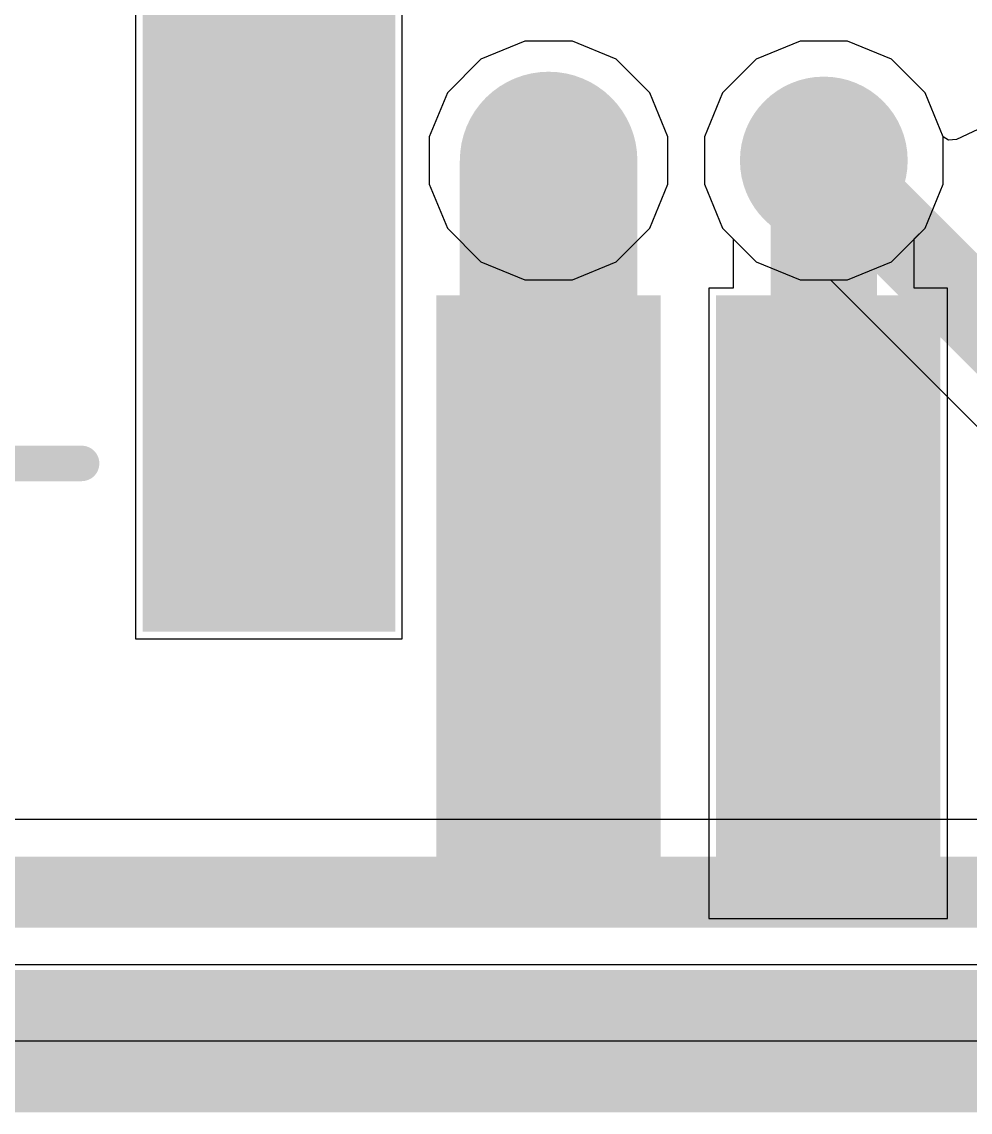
# Model space of a CAD drawing. Header units: inches. Extents: x -4.4 to 45.3, y -0.3 to 53.7.
# Drawn here: x 12.761 to 16.153, y -0.254 to 3.646 of the extents above; entities that cross this region are included whole.
import ezdxf

# ---------------------------------------------------------------- set-up
doc = ezdxf.new("R2010")
doc.units = ezdxf.units.IN
for name, color, linetype in [('Board Outline', 76, 'Continuous'), ('Bottom Layer', 5, 'Continuous'), ('Signal_1', 16, 'Continuous'), ('Signal_2', 76, 'Continuous'), ('Top Layer', 1, 'Continuous'), ('Top Overlay', 2, 'Continuous'), ('Top Paste', 8, 'Continuous'), ('Top Solder', 216, 'Continuous'), ('Via Holes', 16, 'Continuous')]:
    doc.layers.add(name, color=color, linetype=linetype)

# ---------------------------------------------------------------- blocks, each defined once
blk = doc.blocks.new('SFW5R_1STE1LF_26')
at = {"layer": 'Top Layer'}
for points in [[(0.7, 2.05), (1.3, 2.05), (1.3, 0.05), (0.7, 0.05)], [(1.7, 2.05), (2.3, 2.05), (2.3, 0.05), (1.7, 0.05)], [(2.65, 1.05), (3.35, 1.05), (3.35, -3.15), (2.65, -3.15)]]:
    blk.add_hatch(color=1, dxfattribs=at).paths.add_polyline_path(points)
at = {"layer": 'Top Paste'}
for points in [[(0.7, 2.05), (1.3, 2.05), (1.3, 0.05), (0.7, 0.05)], [(1.7, 2.05), (2.3, 2.05), (2.3, 0.05), (1.7, 0.05)], [(2.65, 1.05), (3.35, 1.05), (3.35, -3.15), (2.65, -3.15)]]:
    blk.add_hatch(color=8, dxfattribs=at).paths.add_polyline_path(points)
at = {"layer": 'Top Solder'}
for points in [[(0.5984, 2.1516), (1.4016, 2.1516), (1.4016, -0.0516), (0.5984, -0.0516)], [(1.5984, 2.1516), (2.4016, 2.1516), (2.4016, -0.0516), (1.5984, -0.0516)], [(2.5484, 1.1516), (3.4516, 1.1516), (3.4516, -3.2516), (2.5484, -3.2516)]]:
    blk.add_hatch(color=216, dxfattribs=at).paths.add_polyline_path(points)
at = {"layer": 'Top Overlay'}
blk.add_lwpolyline([(4.8, 0.55, 0.127, 0.127, 0), (3.67, 0.55, 0.127, 0.127, 0)], format="xyseb", dxfattribs=at)
blk.add_lwpolyline([(3.6383, 0.55, 0.0635, 0.0635, 1), (3.7018, 0.55, 0.0635, 0.0635, 1)], format="xyseb", close=True, dxfattribs=at)

msp = doc.modelspace()

# ---------------------------------------------------------------- hatches: boundary and pattern name
at = {"layer": 'Bottom Layer'}
h = msp.add_hatch(color=5, dxfattribs=at)
edge = h.paths.add_edge_path()
edge.add_arc((14.6448, 3.1496), 0.3, 0, 360)
h = msp.add_hatch(color=5, dxfattribs=at)
edge = h.paths.add_edge_path()
edge.add_arc((15.6291, 3.1496), 0.3, 0, 360)
at = {"layer": 'Signal_1'}
h = msp.add_hatch(color=16, dxfattribs=at)
edge = h.paths.add_edge_path()
edge.add_arc((14.6448, 3.1496), 0.3, 0, 360)
h = msp.add_hatch(color=16, dxfattribs=at)
edge = h.paths.add_edge_path()
edge.add_arc((15.6291, 3.1496), 0.3, 0, 360)
at = {"layer": 'Signal_2'}
h = msp.add_hatch(color=76, dxfattribs=at)
edge = h.paths.add_edge_path()
edge.add_arc((14.6448, 3.1496), 0.3, 0, 360)
h = msp.add_hatch(color=76, dxfattribs=at)
edge = h.paths.add_edge_path()
edge.add_arc((15.6291, 3.1496), 0.3, 0, 360)
at = {"layer": 'Top Layer'}
h = msp.add_hatch(color=1, dxfattribs=at)
edge = h.paths.add_edge_path()
edge.add_arc((14.6448, 3.1496), 0.3, 0, 360)
h = msp.add_hatch(color=1, dxfattribs=at)
edge = h.paths.add_edge_path()
edge.add_arc((15.6291, 3.1496), 0.3, 0, 360)
at = {"layer": 'Via Holes'}
h = msp.add_hatch(color=7, dxfattribs=at)
edge = h.paths.add_edge_path()
edge.add_arc((14.6448, 3.1496), 0.15, 0, 360)
h = msp.add_hatch(color=7, dxfattribs=at)
edge = h.paths.add_edge_path()
edge.add_arc((15.6291, 3.1496), 0.15, 0, 360)

# ---------------------------------------------------------------- linework, layer by layer
at = {"layer": 'Board Outline'}
msp.add_lwpolyline([(0, 0, 0.508, 0.508, 0), (45.0088, 0, 0.508, 0.508, 0)], format="xyseb", dxfattribs=at)
at = {"layer": 'Bottom Layer'}
for p, q in [((15.5441, 3.5766), (15.3872, 3.5116)), ((15.714, 3.5766), (15.5441, 3.5766)), ((15.8709, 3.5116), (15.714, 3.5766)), ((15.3872, 3.5116), (15.2671, 3.3915)), ((15.9911, 3.3915), (15.8709, 3.5116)), ((15.2671, 3.3915), (15.2021, 3.2345)), ((16.0561, 3.2345), (15.9911, 3.3915)), ((16.2201, 3.2793), (16.1037, 3.2253)), ((15.2021, 3.2345), (15.2021, 3.0647)), ((16.0746, 3.2225), (16.0561, 3.2345)), ((16.1037, 3.2253), (16.0746, 3.2225)), ((15.2021, 3.0647), (15.2671, 2.9077)), ((15.2671, 2.9077), (15.3872, 2.7876)), ((15.3872, 2.7876), (15.5441, 2.7226)), ((15.5441, 2.7226), (15.6532, 2.7226)), ((15.6532, 2.7226), (16.3928, 1.983)), ((45.0088, 0), (0, 0))]:
    msp.add_line(p, q, dxfattribs=at)
msp.add_lwpolyline([(15.6291, 3.1496, 0.3048, 0.3048, 0), (16.5943, 2.1844, 0.3048, 0.3048, 0)], format="xyseb", dxfattribs=at)
msp.add_lwpolyline([(15.5529, 3.1496, 0.1524, 0.1524, 1), (15.7053, 3.1496, 0.1524, 0.1524, 1)], format="xyseb", close=True, dxfattribs=at)
at = {"layer": 'Signal_1'}
for p, q in [((14.5599, 3.5766), (14.4029, 3.5116)), ((14.7297, 3.5766), (14.5599, 3.5766)), ((14.8867, 3.5116), (14.7297, 3.5766)), ((15.5441, 3.5766), (15.3872, 3.5116)), ((15.714, 3.5766), (15.5441, 3.5766)), ((15.8709, 3.5116), (15.714, 3.5766)), ((14.4029, 3.5116), (14.2828, 3.3915)), ((15.0068, 3.3915), (14.8867, 3.5116)), ((15.3872, 3.5116), (15.2671, 3.3915)), ((15.9911, 3.3915), (15.8709, 3.5116)), ((14.2828, 3.3915), (14.2178, 3.2345)), ((15.0718, 3.2345), (15.0068, 3.3915)), ((15.2671, 3.3915), (15.2021, 3.2345)), ((16.0561, 3.2345), (15.9911, 3.3915)), ((14.2178, 3.2345), (14.2178, 3.0647)), ((15.0718, 3.0647), (15.0718, 3.2345)), ((15.2021, 3.2345), (15.2021, 3.0647)), ((16.0561, 3.0647), (16.0561, 3.2345)), ((14.2178, 3.0647), (14.2828, 2.9077)), ((15.0068, 2.9077), (15.0718, 3.0647)), ((15.2021, 3.0647), (15.2671, 2.9077)), ((15.9911, 2.9077), (16.0561, 3.0647)), ((14.2828, 2.9077), (14.4029, 2.7876)), ((14.8867, 2.7876), (15.0068, 2.9077)), ((15.2671, 2.9077), (15.3872, 2.7876)), ((15.8709, 2.7876), (15.9911, 2.9077)), ((14.4029, 2.7876), (14.5599, 2.7226)), ((14.7297, 2.7226), (14.8867, 2.7876)), ((15.3872, 2.7876), (15.5441, 2.7226)), ((15.714, 2.7226), (15.8709, 2.7876)), ((14.5599, 2.7226), (14.7297, 2.7226)), ((15.5441, 2.7226), (15.714, 2.7226)), ((21.9828, 0.7924), (11.4627, 0.7924)), ((5.5118, 0.2744), (41.91, 0.2744)), ((45.0088, 0), (0, 0))]:
    msp.add_line(p, q, dxfattribs=at)
msp.add_lwpolyline([(5.5118, 0.5334, 0.254, 0.254, 0), (41.91, 0.5334, 0.254, 0.254, 0)], format="xyseb", dxfattribs=at)
at = {"layer": 'Signal_2'}
for p, q in [((14.5599, 3.5766), (14.4029, 3.5116)), ((14.7297, 3.5766), (14.5599, 3.5766)), ((14.8867, 3.5116), (14.7297, 3.5766)), ((15.5441, 3.5766), (15.3872, 3.5116)), ((15.714, 3.5766), (15.5441, 3.5766)), ((15.8709, 3.5116), (15.714, 3.5766)), ((14.4029, 3.5116), (14.2828, 3.3915)), ((15.0068, 3.3915), (14.8867, 3.5116)), ((15.3872, 3.5116), (15.2671, 3.3915)), ((15.9911, 3.3915), (15.8709, 3.5116)), ((14.2828, 3.3915), (14.2178, 3.2345)), ((15.0718, 3.2345), (15.0068, 3.3915)), ((15.2671, 3.3915), (15.2021, 3.2345)), ((16.0561, 3.2345), (15.9911, 3.3915)), ((14.2178, 3.2345), (14.2178, 3.0647)), ((15.0718, 3.0647), (15.0718, 3.2345)), ((15.2021, 3.2345), (15.2021, 3.0647)), ((16.0561, 3.0647), (16.0561, 3.2345)), ((14.2178, 3.0647), (14.2828, 2.9077)), ((15.0068, 2.9077), (15.0718, 3.0647)), ((15.2021, 3.0647), (15.2671, 2.9077)), ((15.9911, 2.9077), (16.0561, 3.0647)), ((14.2828, 2.9077), (14.4029, 2.7876)), ((14.8867, 2.7876), (15.0068, 2.9077)), ((15.2671, 2.9077), (15.3872, 2.7876)), ((15.8709, 2.7876), (15.9911, 2.9077)), ((14.4029, 2.7876), (14.5599, 2.7226)), ((14.7297, 2.7226), (14.8867, 2.7876)), ((15.3872, 2.7876), (15.5441, 2.7226)), ((15.714, 2.7226), (15.8709, 2.7876)), ((14.5599, 2.7226), (14.7297, 2.7226)), ((15.5441, 2.7226), (15.714, 2.7226)), ((45.0088, 0), (0, 0))]:
    msp.add_line(p, q, dxfattribs=at)
at = {"layer": 'Top Layer'}
for p, q in [((13.1676, 5.8932), (13.1676, 1.4392)), ((14.1216, 1.4392), (14.1216, 5.8932)), ((15.5441, 3.5766), (15.3872, 3.5116)), ((15.714, 3.5766), (15.5441, 3.5766)), ((15.8709, 3.5116), (15.714, 3.5766)), ((15.3872, 3.5116), (15.2671, 3.3915)), ((15.9911, 3.3915), (15.8709, 3.5116)), ((15.2671, 3.3915), (15.2021, 3.2345)), ((16.0561, 3.2345), (15.9911, 3.3915)), ((15.2021, 3.2345), (15.2021, 3.0647)), ((16.0561, 3.0647), (16.0561, 3.2345)), ((15.2021, 3.0647), (15.2671, 2.9077)), ((15.9911, 2.9077), (16.0561, 3.0647)), ((15.2671, 2.9077), (15.3053, 2.8695)), ((15.9528, 2.8695), (15.9911, 2.9077)), ((15.3053, 2.8695), (15.3053, 2.6932)), ((15.9528, 2.6932), (15.9528, 2.8695)), ((15.3053, 2.6932), (15.2176, 2.6932)), ((15.2176, 2.6932), (15.2176, 0.4392)), ((16.0716, 2.6932), (15.9528, 2.6932)), ((16.0716, 0.4392), (16.0716, 2.6932)), ((13.1676, 1.4392), (14.1216, 1.4392)), ((15.2176, 0.4392), (16.0716, 0.4392)), ((45.0088, 0), (0, 0))]:
    msp.add_line(p, q, dxfattribs=at)
for points in [[(14.6448, 1.5487, 0.635, 0.635, 0), (14.6448, 3.1496, 0.635, 0.635, 0)], [(15.6291, 1.5322, 0.381, 0.381, 0), (15.6291, 3.1496, 0.381, 0.381, 0)]]:
    msp.add_lwpolyline(points, format="xyseb", dxfattribs=at)
for points in [[(14.4861, 3.1496, 0.3175, 0.3175, 1), (14.8036, 3.1496, 0.3175, 0.3175, 1)], [(15.5338, 3.1496, 0.1905, 0.1905, 1), (15.7243, 3.1496, 0.1905, 0.1905, 1)], [(14.4861, 1.5487, 0.3175, 0.3175, 1), (14.8036, 1.5487, 0.3175, 0.3175, 1)], [(15.5338, 1.5322, 0.1905, 0.1905, 1), (15.7243, 1.5322, 0.1905, 0.1905, 1)]]:
    msp.add_lwpolyline(points, format="xyseb", close=True, dxfattribs=at)

# ---------------------------------------------------------------- block references
at = {"rotation": 180}
msp.add_blockref('SFW5R_1STE1LF_26', (16.6446, 2.6162), dxfattribs=at)

doc.saveas('drawing.dxf')
